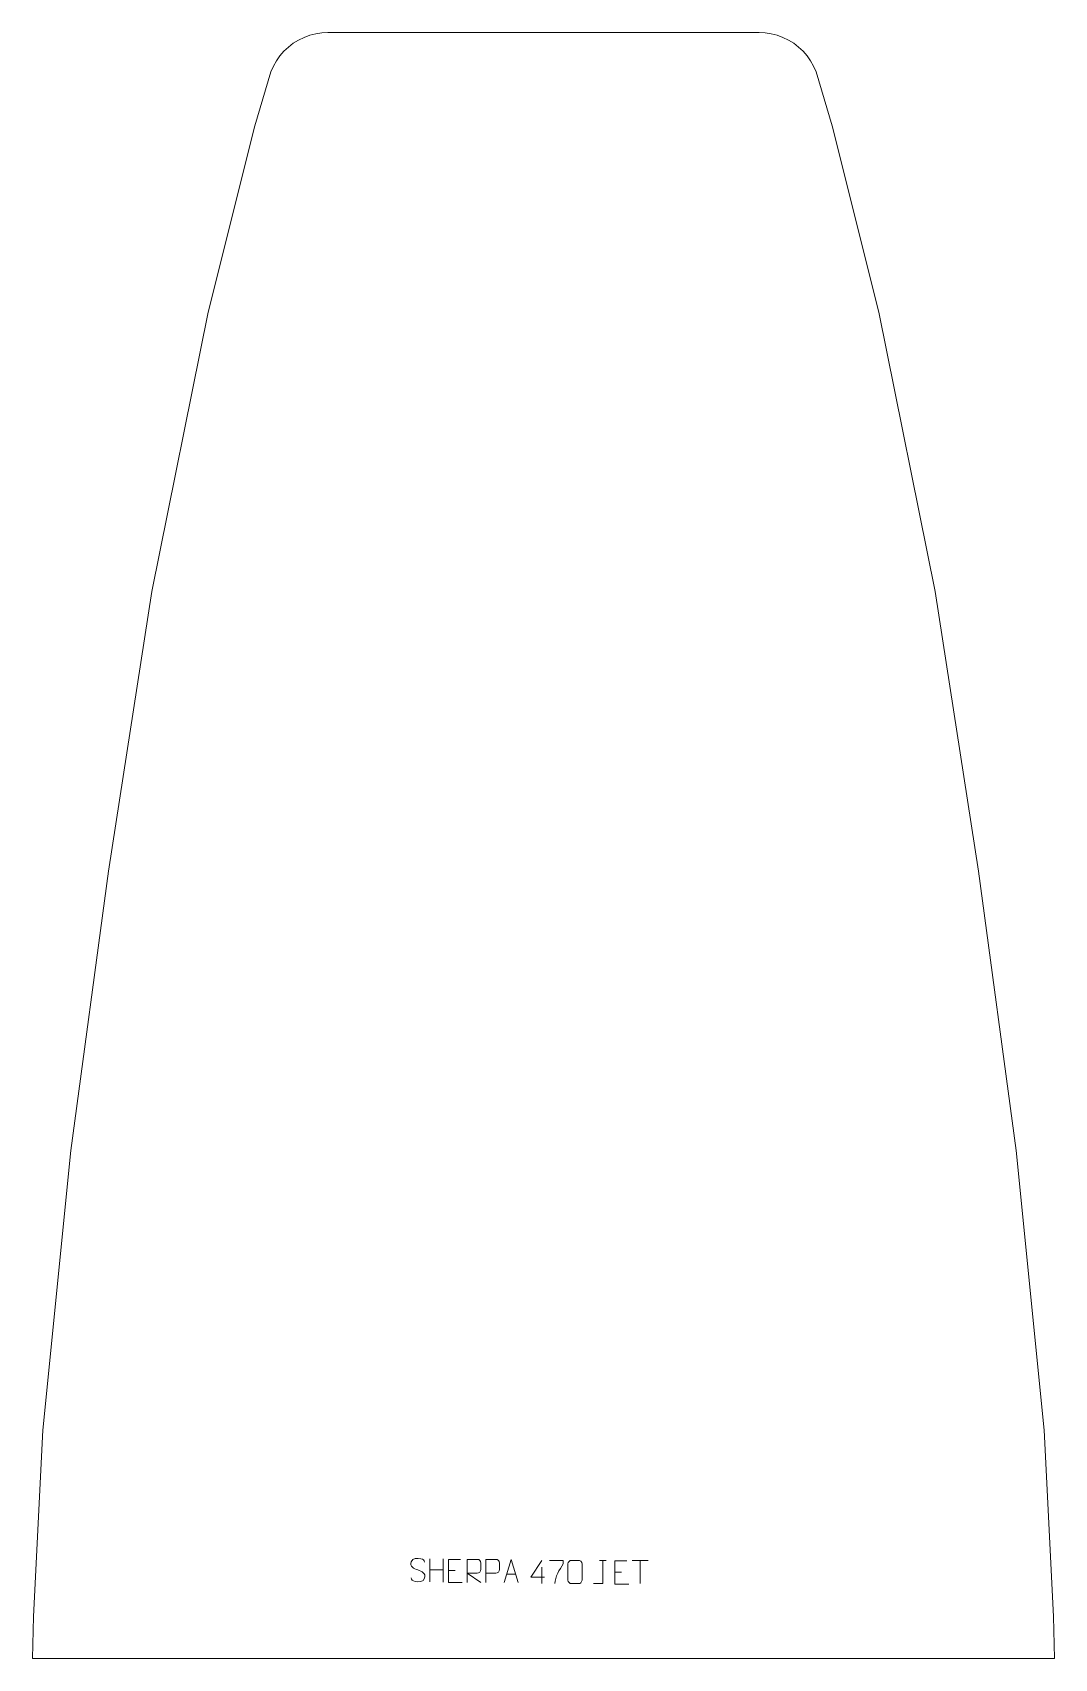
# Model space of a CAD drawing. Header units: millimetres. Extents: x -531 to 566, y 239 to 1984.
import ezdxf

# ---------------------------------------------------------------- set-up
doc = ezdxf.new("R2010")
doc.units = ezdxf.units.MM
doc.header["$MEASUREMENT"] = 0
doc.layers.add('layer 1', color=7, linetype='Continuous')

msp = doc.modelspace()

# ---------------------------------------------------------------- linework, layer by layer
at = {"layer": 'layer 1', "color": 242, "lineweight": 9}
msp.add_open_spline([(-214.2516, 1984.2556), (-214.2516, 1984.2556), (248.6585, 1984.2556), (248.6585, 1984.2556), (248.6585, 1984.2556), (248.6585, 1984.2556), (255.2394, 1983.9236), (255.2394, 1983.9236), (255.2394, 1983.9236), (255.2394, 1983.9236), (261.7532, 1982.9335), (261.7532, 1982.9335), (261.7532, 1982.9335), (261.7532, 1982.9335), (268.1344, 1981.2914), (268.1344, 1981.2914), (268.1344, 1981.2914), (268.1344, 1981.2914), (274.3188, 1979.0178), (274.3188, 1979.0178), (274.3188, 1979.0178), (274.3188, 1979.0178), (280.2428, 1976.1345), (280.2428, 1976.1345), (280.2428, 1976.1345), (280.2428, 1976.1345), (285.8482, 1972.6692), (285.8482, 1972.6692), (285.8482, 1972.6692), (285.8482, 1972.6692), (291.0755, 1968.6598), (291.0755, 1968.6598), (291.0755, 1968.6598), (291.0755, 1968.6598), (295.8745, 1964.1438), (295.8745, 1964.1438), (295.8745, 1964.1438), (295.8745, 1964.1438), (300.195, 1959.169), (300.195, 1959.169), (300.195, 1959.169), (300.195, 1959.169), (303.993, 1953.7843), (303.993, 1953.7843), (303.993, 1953.7843), (303.993, 1953.7843), (307.2319, 1948.0466), (307.2319, 1948.0466), (307.2319, 1948.0466), (307.2319, 1948.0466), (309.8758, 1942.0117), (309.8758, 1942.0117), (309.8758, 1942.0117), (309.8758, 1942.0117), (327.2036, 1884.2565), (327.2036, 1884.2565), (327.2036, 1884.2565), (327.2036, 1884.2565), (377.2037, 1684.2549), (377.2037, 1684.2549), (377.2037, 1684.2549), (377.2037, 1684.2549), (437.7034, 1384.2557), (437.7034, 1384.2557), (437.7034, 1384.2557), (437.7034, 1384.2557), (484.2041, 1084.2565), (484.2041, 1084.2565), (484.2041, 1084.2565), (484.2041, 1084.2565), (524.7028, 784.2562), (524.7028, 784.2562), (524.7028, 784.2562), (524.7028, 784.2562), (554.7034, 484.2555), (554.7034, 484.2555), (554.7034, 484.2555), (554.7034, 484.2555), (564.7032, 284.2568), (564.7032, 284.2568), (564.7032, 284.2568), (564.7032, 284.2568), (565.8281, 239.2551), (565.8281, 239.2551), (565.8281, 239.2551), (565.8281, 239.2551), (-531.4213, 239.2551), (-531.4213, 239.2551), (-531.4213, 239.2551), (-531.4213, 239.2551), (-530.2963, 284.2568), (-530.2963, 284.2568), (-530.2963, 284.2568), (-530.2963, 284.2568), (-520.2966, 484.2555), (-520.2966, 484.2555), (-520.2966, 484.2555), (-520.2966, 484.2555), (-490.296, 784.2562), (-490.296, 784.2562), (-490.296, 784.2562), (-490.296, 784.2562), (-449.7957, 1084.2565), (-449.7957, 1084.2565), (-449.7957, 1084.2565), (-449.7957, 1084.2565), (-403.2965, 1384.2557), (-403.2965, 1384.2557), (-403.2965, 1384.2557), (-403.2965, 1384.2557), (-342.7969, 1684.2549), (-342.7969, 1684.2549), (-342.7969, 1684.2549), (-342.7969, 1684.2549), (-292.7968, 1884.2565), (-292.7968, 1884.2565), (-292.7968, 1884.2565), (-292.7968, 1884.2565), (-275.4693, 1942.0117), (-275.4693, 1942.0117), (-275.4693, 1942.0117), (-275.4693, 1942.0117), (-272.8251, 1948.0466), (-272.8251, 1948.0466), (-272.8251, 1948.0466), (-272.8251, 1948.0466), (-269.5862, 1953.7843), (-269.5862, 1953.7843), (-269.5862, 1953.7843), (-269.5862, 1953.7843), (-265.7882, 1959.169), (-265.7882, 1959.169), (-265.7882, 1959.169), (-265.7882, 1959.169), (-261.4677, 1964.1438), (-261.4677, 1964.1438), (-261.4677, 1964.1438), (-261.4677, 1964.1438), (-256.6687, 1968.6598), (-256.6687, 1968.6598), (-256.6687, 1968.6598), (-256.6687, 1968.6598), (-251.4414, 1972.6692), (-251.4414, 1972.6692), (-251.4414, 1972.6692), (-251.4414, 1972.6692), (-245.8359, 1976.1345), (-245.8359, 1976.1345), (-245.8359, 1976.1345), (-245.8359, 1976.1345), (-239.912, 1979.0178), (-239.912, 1979.0178), (-239.912, 1979.0178), (-239.912, 1979.0178), (-233.7279, 1981.2914), (-233.7279, 1981.2914), (-233.7279, 1981.2914), (-233.7279, 1981.2914), (-227.3464, 1982.9335), (-227.3464, 1982.9335), (-227.3464, 1982.9335), (-227.3464, 1982.9335), (-220.8329, 1983.9236), (-220.8329, 1983.9236), (-220.8329, 1983.9236), (-220.8329, 1983.9236), (-214.2516, 1984.2556), (-214.2516, 1984.2556)], degree=3, knots=[0, 0, 0, 0, 0.023255814, 0.023255814, 0.023255814, 0.023255814, 0.046511628, 0.046511628, 0.046511628, 0.046511628, 0.069767442, 0.069767442, 0.069767442, 0.069767442, 0.093023256, 0.093023256, 0.093023256, 0.093023256, 0.11627907, 0.11627907, 0.11627907, 0.11627907, 0.139534884, 0.139534884, 0.139534884, 0.139534884, 0.162790698, 0.162790698, 0.162790698, 0.162790698, 0.186046512, 0.186046512, 0.186046512, 0.186046512, 0.209302326, 0.209302326, 0.209302326, 0.209302326, 0.23255814, 0.23255814, 0.23255814, 0.23255814, 0.255813953, 0.255813953, 0.255813953, 0.255813953, 0.279069767, 0.279069767, 0.279069767, 0.279069767, 0.302325581, 0.302325581, 0.302325581, 0.302325581, 0.325581395, 0.325581395, 0.325581395, 0.325581395, 0.348837209, 0.348837209, 0.348837209, 0.348837209, 0.372093023, 0.372093023, 0.372093023, 0.372093023, 0.395348837, 0.395348837, 0.395348837, 0.395348837, 0.418604651, 0.418604651, 0.418604651, 0.418604651, 0.441860465, 0.441860465, 0.441860465, 0.441860465, 0.465116279, 0.465116279, 0.465116279, 0.465116279, 0.488372093, 0.488372093, 0.488372093, 0.488372093, 0.511627907, 0.511627907, 0.511627907, 0.511627907, 0.534883721, 0.534883721, 0.534883721, 0.534883721, 0.558139535, 0.558139535, 0.558139535, 0.558139535, 0.581395349, 0.581395349, 0.581395349, 0.581395349, 0.604651163, 0.604651163, 0.604651163, 0.604651163, 0.627906977, 0.627906977, 0.627906977, 0.627906977, 0.651162791, 0.651162791, 0.651162791, 0.651162791, 0.674418605, 0.674418605, 0.674418605, 0.674418605, 0.697674419, 0.697674419, 0.697674419, 0.697674419, 0.720930233, 0.720930233, 0.720930233, 0.720930233, 0.744186047, 0.744186047, 0.744186047, 0.744186047, 0.76744186, 0.76744186, 0.76744186, 0.76744186, 0.790697674, 0.790697674, 0.790697674, 0.790697674, 0.813953488, 0.813953488, 0.813953488, 0.813953488, 0.837209302, 0.837209302, 0.837209302, 0.837209302, 0.860465116, 0.860465116, 0.860465116, 0.860465116, 0.88372093, 0.88372093, 0.88372093, 0.88372093, 0.906976744, 0.906976744, 0.906976744, 0.906976744, 0.930232558, 0.930232558, 0.930232558, 0.930232558, 0.953488372, 0.953488372, 0.953488372, 0.953488372, 1, 1, 1, 1], dxfattribs=at)
at = {"layer": 'layer 1', "color": 250, "lineweight": 9}
for points, knots in [([(-117.6792, 334.333), (-121.9275, 335.8034), (-126.8356, 337.5992), (-124.8305, 343.1195), (-124.8305, 343.1195), (-123.327, 347.2594), (-118.1134, 346.8709), (-114.5098, 346.2698), (-114.5098, 346.2698), (-111.6492, 345.7926), (-110.7845, 344.5794), (-110.4739, 342.4953)], [0, 0, 0, 0, 0.25, 0.25, 0.25, 0.25, 0.5, 0.5, 0.5, 0.5, 1, 1, 1, 1]), ([(-117.6792, 334.3329), (-113.6606, 332.6862), (-108.6311, 330.7979), (-110.4651, 325.4376), (-110.4651, 325.4376), (-111.9249, 321.1712), (-116.8357, 321.4279), (-120.5618, 321.9826), (-120.5618, 321.9826), (-123.3118, 322.3924), (-124.5327, 323.6059), (-124.9107, 325.7181)], [0, 0, 0, 0, 0.25, 0.25, 0.25, 0.25, 0.5, 0.5, 0.5, 0.5, 1, 1, 1, 1]), ([(-71.9734, 345.618), (-71.9734, 345.618), (-84.8473, 345.618), (-84.8473, 345.618), (-84.8473, 345.618), (-84.8473, 345.618), (-84.8473, 320.6644), (-84.8473, 320.6644), (-84.8473, 320.6644), (-84.8473, 320.6644), (-69.9815, 320.6644), (-69.9815, 320.6644)], [0, 0, 0, 0, 0.25, 0.25, 0.25, 0.25, 0.5, 0.5, 0.5, 0.5, 1, 1, 1, 1]), ([(-64.7464, 320.6645), (-64.7464, 320.6645), (-64.7464, 345.618), (-64.7464, 345.618), (-64.7464, 345.618), (-61.1516, 345.618), (-57.5561, 345.618), (-53.9609, 345.618), (-53.9609, 345.618), (-51.6356, 345.5803), (-50.0783, 344.0903), (-50.0824, 341.7239), (-50.0824, 341.7239), (-50.0828, 339.6884), (-50.0828, 336.629), (-50.0824, 334.593), (-50.0824, 334.593), (-50.0889, 332.7175), (-51.9012, 330.7757), (-53.9107, 330.7566), (-53.9107, 330.7566), (-53.9107, 330.7566), (-64.7464, 330.7566), (-64.7464, 330.7566), (-64.7464, 330.7566), (-64.7464, 330.7566), (-50.0917, 320.6645), (-50.0917, 320.6645)], [0, 0, 0, 0, 0.125, 0.125, 0.125, 0.125, 0.25, 0.25, 0.25, 0.25, 0.375, 0.375, 0.375, 0.375, 0.5, 0.5, 0.5, 0.5, 0.625, 0.625, 0.625, 0.625, 0.75, 0.75, 0.75, 0.75, 1, 1, 1, 1]), ([(-44.7464, 320.6644), (-44.7464, 320.6644), (-44.7464, 345.618), (-44.7464, 345.618), (-44.7464, 345.618), (-41.1514, 345.618), (-37.5561, 345.618), (-33.9607, 345.618), (-33.9607, 345.618), (-31.6355, 345.5801), (-30.0781, 344.09), (-30.0823, 341.7239), (-30.0823, 341.7239), (-30.0827, 339.6882), (-30.0827, 336.6289), (-30.0823, 334.5929), (-30.0823, 334.5929), (-30.0888, 332.7175), (-31.901, 330.7756), (-33.9106, 330.7565), (-33.9106, 330.7565), (-33.9106, 330.7565), (-44.7464, 330.7565), (-44.7464, 330.7565)], [0, 0, 0, 0, 0.142857143, 0.142857143, 0.142857143, 0.142857143, 0.285714286, 0.285714286, 0.285714286, 0.285714286, 0.428571429, 0.428571429, 0.428571429, 0.428571429, 0.571428571, 0.571428571, 0.571428571, 0.571428571, 0.714285714, 0.714285714, 0.714285714, 0.714285714, 1, 1, 1, 1]), ([(-24.8848, 320.6645), (-24.8848, 320.6645), (-17.5138, 345.618), (-17.5138, 345.618), (-17.5138, 345.618), (-17.5138, 345.618), (-9.9439, 320.6645), (-9.9439, 320.6645)], [0, 0, 0, 0, 0.333333333, 0.333333333, 0.333333333, 0.333333333, 1, 1, 1, 1]), ([(18.4113, 326.4697), (18.4113, 326.4697), (3.5896, 326.4697), (3.5896, 326.4697), (3.5896, 326.4697), (3.5896, 326.4697), (15.4672, 344.5402), (15.4672, 344.5402)], [0, 0, 0, 0, 0.333333333, 0.333333333, 0.333333333, 0.333333333, 1, 1, 1, 1]), ([(23.5924, 344.5324), (23.5924, 344.5324), (38.4085, 344.5324), (38.4085, 344.5324), (38.4085, 344.5324), (38.4082, 343.2828), (38.4082, 342.0332), (38.4085, 340.7834), (38.4085, 340.7834), (34.4141, 334.7863), (29.4989, 326.9527), (29.4989, 319.5739)], [0, 0, 0, 0, 0.25, 0.25, 0.25, 0.25, 0.5, 0.5, 0.5, 0.5, 1, 1, 1, 1]), ([(47.4198, 344.5524), (49.7859, 344.5524), (52.1524, 344.5524), (54.5189, 344.5524), (54.5189, 344.5524), (56.4994, 344.588), (58.5254, 343.0937), (58.5525, 340.6516), (58.5525, 340.6516), (58.5521, 334.8942), (58.5521, 329.1364), (58.5525, 323.3782), (58.5525, 323.3782), (58.4104, 321.0506), (56.704, 319.5683), (54.5189, 319.5575), (54.5189, 319.5575), (52.1465, 319.5579), (49.7741, 319.5579), (47.4021, 319.5575), (47.4021, 319.5575), (45.4436, 319.4519), (43.4372, 321.3398), (43.4486, 323.3608), (43.4486, 323.3608), (43.449, 329.1414), (43.449, 334.9217), (43.4486, 340.7015), (43.4486, 340.7015), (43.4529, 342.8435), (45.23, 344.566), (47.4198, 344.5524)], [0, 0, 0, 0, 0.111111111, 0.111111111, 0.111111111, 0.111111111, 0.222222222, 0.222222222, 0.222222222, 0.222222222, 0.333333333, 0.333333333, 0.333333333, 0.333333333, 0.444444444, 0.444444444, 0.444444444, 0.444444444, 0.555555556, 0.555555556, 0.555555556, 0.555555556, 0.666666667, 0.666666667, 0.666666667, 0.666666667, 0.777777778, 0.777777778, 0.777777778, 0.777777778, 1, 1, 1, 1]), ([(70.9785, 319.5763), (70.9785, 319.5763), (81.0005, 319.5763), (81.0005, 319.5763), (81.0005, 319.5763), (81.0005, 319.5763), (81.0005, 344.5299), (81.0005, 344.5299)], [0, 0, 0, 0, 0.333333333, 0.333333333, 0.333333333, 0.333333333, 1, 1, 1, 1]), ([(106.7063, 343.9328), (106.7063, 343.9328), (93.8324, 343.9328), (93.8324, 343.9328), (93.8324, 343.9328), (93.8324, 343.9328), (93.8324, 318.9792), (93.8324, 318.9792), (93.8324, 318.9792), (93.8324, 318.9792), (108.6982, 318.9792), (108.6982, 318.9792)], [0, 0, 0, 0, 0.25, 0.25, 0.25, 0.25, 0.5, 0.5, 0.5, 0.5, 1, 1, 1, 1])]:
    msp.add_open_spline(points, degree=3, knots=knots, dxfattribs=at)
for points in [[(-105.0009, 346.2151), (-105.0009, 346.2151), (-105.0009, 321.4376), (-105.0009, 321.4376)], [(-105.0009, 334.3328), (-105.0009, 334.3328), (-90.3576, 334.3332), (-90.3576, 334.3332)], [(-90.3576, 346.2151), (-90.3576, 346.2151), (-90.3576, 321.2616), (-90.3576, 321.2616)], [(-84.8473, 333.7383), (-84.8473, 333.7383), (-77.6792, 333.7383), (-77.6792, 333.7383)], [(15.4672, 337.2308), (15.4672, 337.2308), (15.4672, 319.5661), (15.4672, 319.5661)], [(77.4164, 344.5299), (77.4164, 344.5299), (84.5846, 344.5299), (84.5846, 344.5299)], [(93.8324, 332.0531), (93.8324, 332.0531), (101.0005, 332.0531), (101.0005, 332.0531)], [(112.5069, 344.5064), (112.5069, 344.5064), (129.4941, 344.5064), (129.4941, 344.5064)], [(121.0007, 319.5764), (121.0007, 319.5764), (121.0007, 344.5299), (121.0007, 344.5299)], [(-22.1622, 329.9139), (-22.1622, 329.9139), (-12.6665, 329.9139), (-12.6665, 329.9139)]]:
    msp.add_open_spline(points, degree=3, dxfattribs=at)

doc.saveas('drawing.dxf')
